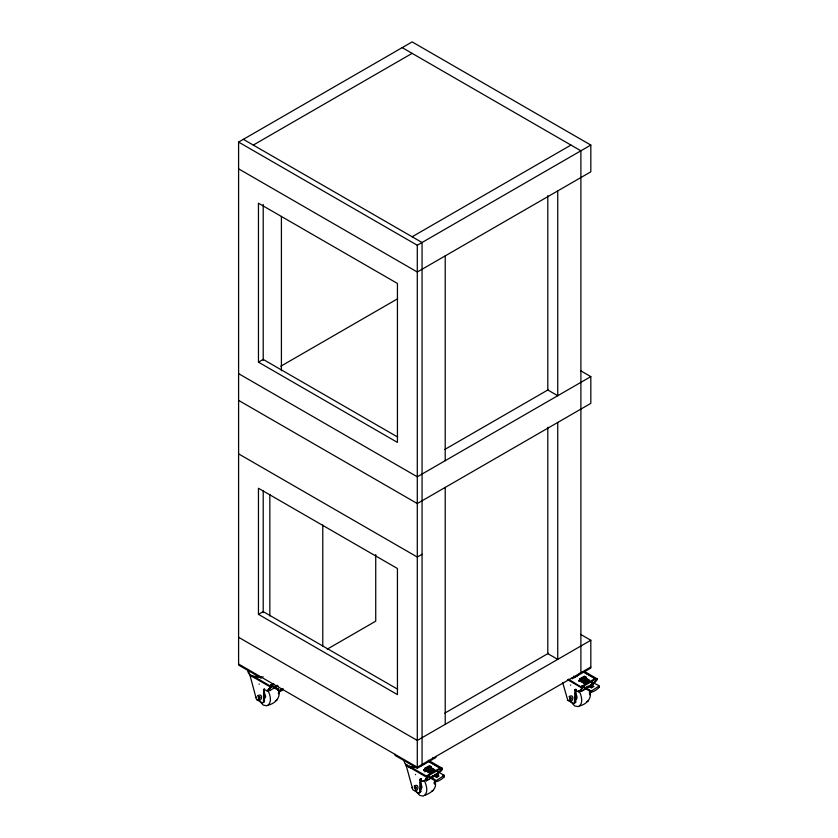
<?xml version="1.0" encoding="UTF-8"?>
<svg xmlns="http://www.w3.org/2000/svg" width="838" height="838" viewBox="0 0 838 838"><rect width="100%" height="100%" fill="white"/><g stroke="black" fill="none" stroke-linecap="round" stroke-linejoin="round"><path stroke-width="1.26" d="M263.53 701.657L263.614 689.349L267.437 690.847L271.219 687.254L271.083 686.511L255.014 677.114L254.124 677.628L249.986 675.292L256.449 699.416A1.948 1.121 60 0 0 256.92 699.782L262.493 702.935L264.41 701.144L264.41 689.203M269.899 686.71L269.899 685.704L273.083 683.871M283.024 689.496C282.123 691.287 276.949 692.523 278.321 689.213L270.737 684.824M280.049 691.214L280.049 690.208L283.024 688.49M411.395 768.404L411.395 767.399L410.505 767.912L406.231 765.66L412.83 789.7A1.948 1.121 60 0 0 413.302 790.066L418.686 793.167L419.723 792.8L419.911 779.895C422.101 782.42 427.684 780.964 427.286 776.585L409.405 766.257M423.819 770.761L423.819 769.755L426.008 768.498M424.887 771.903L424.887 768.289L429.527 765.618L431.109 766.54L431.109 768.142L433.759 769.672L429.129 772.343L426.479 770.813L426.479 769.211L431.109 766.54M434.608 783.457C437.363 782.985 432.471 786.264 434.608 781.047M443.669 775.915A1.247 0.723 0 0 1 444.37 776.323C444.433 777.706 433.665 785.279 434.702 779.497L428.197 775.737M434.692 770.73L434.692 769.734L430.365 767.231M436.42 781.498L436.42 780.492L444.37 775.318A1.247 0.723 0 0 0 443.669 774.92L435.058 770.52M437.886 772.584L441.406 769.567L441.217 768.739L428.375 761.26L440.086 768.027L440.086 769.033L427.338 776.386M442.642 775.915L442.642 774.909M444.37 776.91L444.37 775.915M562.686 682.624L567.766 700.254A1.948 1.121 60 0 0 568.237 700.62L574.439 703.627L574.92 690.187L578.754 691.685L582.567 687.925L568.457 679.178M578.754 681.304L578.754 680.309L584.17 683.431L589.627 680.278L585.301 677.774M579.823 681.252L579.823 678.843L584.463 676.161L586.045 677.083L586.045 678.686L588.705 680.226L584.065 682.897L581.415 681.357L581.415 679.754L586.045 677.083M589.533 694.252L589.543 691.601M598.835 686.532A1.247 0.723 0 0 1 599.306 686.867C599.369 688.249 588.601 695.833 589.638 690.051L582.054 685.662M591.366 692.041L591.366 691.046L599.306 685.861A1.247 0.723 0 0 0 598.604 685.463L591.083 681.703M595.022 678.571L595.022 679.576L581.216 687.548L581.216 686.542L595.022 678.571L583.311 671.814L596.028 679.157C597.567 681.336 592.613 685.086 590.979 682.08M599.306 687.464L599.306 686.458M264.41 701.144L264.001 702.286L262.126 702.789M421.095 778.952L420.749 791.91L418.508 793.073M576.094 689.485L575.716 702.223L574.512 703.197M259.047 684.154L259.309 684.154M570.626 684.981L570.668 685.264M270.328 687.768L270.025 686.814L254.124 677.628M426.731 777.978L426.469 777.151L408.735 766.864M427.631 777.381L424.269 780.628M428.344 760.223L441.909 768.058C443.323 769.462 440.327 772.594 438.683 772.028M582.557 688.008L579.854 691.046L578.922 691.057M584.411 671.427L597.044 678.78L597.253 679.524L593.713 682.624M591.104 685.086C590.162 683.326 594.331 686.029 591.743 684.122M441.406 769.567L442.317 768.896M581.645 688.595L581.404 687.705L567.556 679.681M406.189 765.785L407.247 765.063M431.298 770.122L430.24 769.452M430.261 769.986L429.967 770.164M431.319 769.378L431.036 769.556M437.185 774.605L438.431 773.851M278.321 689.213L278.457 690.124L280.049 690.208M434.702 779.497L434.838 780.419L436.42 780.492M589.638 690.051L589.774 690.962L591.366 691.046M258.743 700.107L263.279 705.083L266.83 705.816C272.308 703.271 270.381 695.509 268.307 691.182M268.307 705.104C275.922 703.292 281.62 696.546 278.048 688.909M415.124 790.391L419.66 795.367L423.211 796.1C428.689 793.555 426.762 785.793 424.688 781.477M424.688 795.388C430.365 793.104 437.342 789.197 435.142 781.969M570.06 700.935L574.596 705.91L578.147 706.644C583.625 704.109 581.698 696.347 579.624 692.02M579.624 705.931C587.239 704.119 592.937 697.373 589.365 689.737M590.717 684.698L591.89 685.327L589.627 685.568L590.319 685.714M267.092 690.868L271.219 687.254M278.698 693.801L279.106 692.659L278.226 693.173M268.537 690.208L267.437 690.847M578.377 674.611L580.179 673.103M276.048 687.066L275.032 686.406M432.429 777.35C429.716 776.836 433.592 775.579 432.282 776.826M424.038 763.942L420.267 766.361M437.981 775.202L438.578 775.862L436.577 776.009L438.253 776.386M431.319 770.08L431.842 769.808L430.585 769.294M424.845 780.545L423.557 781.163M439.541 772.06L438.253 772.688M579.781 691.099L578.503 691.717M268.579 688.721L269.742 690.617L269.27 688.606M431.497 777.737L426.123 780.901L431.078 778.041M586.432 688.281L581.059 691.455L586.013 688.585M586.202 679.964L585.971 680.1M275.849 686.584L276.75 686.511L275.765 686.532M437.824 773.537L437.541 773.704M592.759 684.091L592.476 684.248M593.367 684.395L591.125 685.096M263.101 676.695L260.922 677.952L238.6 665.068L238.6 142.083L412.128 41.9L590.821 145.068L590.821 171.821L417.293 272.004L238.6 168.836M253.286 145.068L412.128 53.36M412.128 236.777L570.971 145.068M238.6 142.083L417.293 245.251L590.821 145.068M258.46 362.163L397.442 442.412L397.442 283.464L258.46 203.225L258.46 362.163L263.216 359.418L397.683 437.059M280.782 366.237L397.547 298.82M444.8 449.461L548.44 389.628M238.6 400.375L417.293 503.544L590.821 403.361L590.821 376.618L417.293 476.801L238.6 373.633M258.46 614.359L397.442 694.608L397.442 568.51L258.46 488.261L258.46 614.359L263.216 611.614L397.683 689.255M422.059 554.295L417.293 557.04L238.6 453.871M327.281 649.136L375.728 621.168L375.728 554.547M263.53 689.611L264.431 689.004M270.025 686.814L274.141 684.258M270.15 686.94L271.03 686.427M270.297 687.212L271.083 686.511M270.328 687.307L271.177 686.699M270.36 687.6L271.229 686.898M270.349 687.684L271.25 687.087M267.888 690.344L266.819 690.784L268.317 690.334M255.422 697.541L256.313 697.027M276.205 685.714L276.969 685.264L277.849 686.029M269.742 690.617L275.115 687.453M276.037 687.118L276.875 686.259L274.906 686.458M277.881 686.05L276.32 685.652M256.92 699.782L257.811 699.269M444.8 713.117L548.44 653.284M572.239 677.753L572.239 678.79L590.821 668.054L590.821 640.274L417.293 740.457L238.6 637.289M407.069 765.272L406.179 765.932L407.069 765.503M590.821 667.027L417.293 767.21L238.6 664.042M394.981 754.326L394.981 755.352L417.293 768.237L435.886 757.51L435.886 756.473M426.343 767.964L428.752 766.571M581.279 678.508L583.688 677.114M426.731 768.163L429.119 766.78M581.666 678.707L584.055 677.324M427.139 768.341L429.485 766.99M582.075 678.895L584.421 677.533M426.479 770.813L431.109 768.142M581.415 681.357L586.045 678.686M429.129 770.091L430.952 769.085M430.784 770.426L429.224 770.049M434.692 769.734L429.224 772.877L423.819 769.755M419.911 779.172L420.791 778.67M574.847 689.726L575.727 689.213M419.953 779.717L421.315 778.973M426.27 775.988L440.086 768.027M574.889 690.261L576.251 689.517M419.911 779.895L420.812 779.288M574.847 690.449L575.748 689.842M426.469 777.151L427.349 776.648M441.092 768.614L442.108 768.237M581.404 687.705L582.284 687.191M596.028 679.157L596.981 678.707M426.521 777.224L427.516 776.889L426.668 777.496M441.217 768.739L442.16 768.31L441.364 769.012M581.52 687.862L582.4 687.349M596.153 679.293L597.096 678.864M581.614 688.04L582.452 687.432M596.3 679.566L597.148 678.958M426.731 777.695L427.59 777.088M441.396 769.116L442.286 768.603M581.666 688.249L582.525 687.631L581.677 688.344M596.342 679.66L597.222 679.147M426.741 777.79L427.621 777.287M441.437 769.315L442.317 768.802M596.373 679.859L597.253 679.346M596.342 680.11L597.253 679.44M423.19 781.068L424.08 780.555M578.136 691.612L579.016 691.109M411.804 787.825L412.694 787.311M423.284 781.11L424.353 780.649M578.22 691.654L579.299 691.193M586.223 687.296C587.857 686.196 589.25 688.228 586.349 687.233M590.759 684.677C592.351 686.573 590.277 684.824 589.365 686.521C588.004 685.337 587.092 687.401 589.198 686.877M591.618 684.185L592.372 683.787M593.44 683.2L594.551 682.561M436.944 774.783L434.692 775.024L435.467 775.192M432.418 777.402L433.361 776.679L432.146 776.816M568.237 700.62L569.128 700.107M419.911 791.941L420.791 791.428M574.847 702.495L575.727 701.982M589.543 694.011L590.423 693.497L589.564 694.786M437.436 773.233C439.531 774.982 433.717 773.107 437.195 774.542M421.87 764.895L423.441 764.067M585.804 679.681C581.101 680.498 588.245 682.153 584.463 680.456M575.203 676.915L577.33 675.816M264.473 698.798L265.667 696.619L264.473 693.068M275.451 700.84L276.917 700.128M586.768 701.678L588.234 700.966M431.821 791.124L433.298 790.412M574.009 677.094L573.663 676.172M435.32 774.417L436.399 775.098M430.659 770.457L429.527 769.902M436.828 774.815L435.278 774.448M593.157 684.52L592.016 683.986M438.222 773.977L437.08 773.443M437.604 775.454L438.965 775.988L437.153 775.957L438.18 776.386M589.041 686.919L587.93 686.364L589.575 686.657L589.91 686.018M436.231 775.14L434.493 774.825L434.953 775.894L432.555 775.978L433.707 776.648L434.262 776.334L432.995 775.82L434.639 776.114L434.974 775.475M415.606 774.427L415.48 774.689M260.555 676.999L253.809 676.926L250.206 675.135M417.806 767.147C413.71 767.943 408.158 768.069 405.634 764.109M259.026 676.444C254.909 676.758 248.498 676.109 247.713 671.081M415.407 766.728C411.29 767.042 404.88 766.393 404.094 761.365M575.214 699.625L575.79 699.625C578.073 698.284 576.701 694.754 575.214 693.246M420.278 789.071L421.346 788.841L422.048 786.903L420.278 782.692M592.099 686.511L593.912 686.542L592.927 685.976M593.514 686.406L591.513 686.563L592.801 687.013M433.026 758.055L432.995 757.468M402.198 47.63L580.891 150.798L580.891 672.757M243.355 139.338L422.059 242.507L422.059 764.466M580.64 370.742L590.821 376.618M580.64 634.397L590.821 640.274M585.301 678.78L588.548 680.655M585.521 679.838L586.778 680.362L585.134 680.027M579.823 678.843L581.415 679.754M424.887 768.289L426.479 769.211M582.211 686.751L589.638 691.046M427.275 776.198L434.702 780.503M270.894 685.913L278.321 690.219M580.587 689.444L581.467 691.151M425.652 778.89L426.532 780.597M248.97 672.369L249.253 673.825M557.731 190.928L557.731 395.725L547.801 389.984L547.801 195.631M557.731 422.467L557.731 659.38L547.801 653.65L547.801 427.212M445.219 255.883L445.219 460.68M445.219 487.423L445.219 724.336M417.293 245.251L417.293 768.237M322.777 525.017L322.777 646.517M281.411 216.393L281.411 370.679M269.836 494.451L269.836 615.94M263.216 204.388L263.216 360.267M263.216 490.722L263.216 612.609M260.922 676.926L260.922 677.952M428.249 770.677C429.873 772.458 430.072 769.232 428.113 770.709C429.035 772.573 430.428 769.672 428.249 770.677M435.77 776.596L437.185 776.878L435.802 776.533M583.196 681.231L584.578 681.514L583.196 681.231M590.706 687.139C592.476 688.951 592.403 685.526 590.539 687.265C591.806 689.004 592.728 686.081 590.706 687.139M257.989 695.624C259.895 707.125 264.85 691.999 257.989 695.624M258.596 696.713C259.214 701.416 261.519 695.456 258.596 696.713M414.37 785.908C416.276 797.409 421.231 782.283 414.37 785.908M414.978 786.997C415.585 791.701 417.9 785.74 414.978 786.997M569.306 696.451C571.212 707.963 576.167 692.837 569.306 696.451M569.913 697.541C570.531 702.244 572.836 696.294 569.913 697.541M437.352 776.732C435.404 778.575 435.456 774.92 437.352 776.732M584.746 681.367C582.85 683.18 582.902 679.587 584.746 681.367"/></g></svg>
